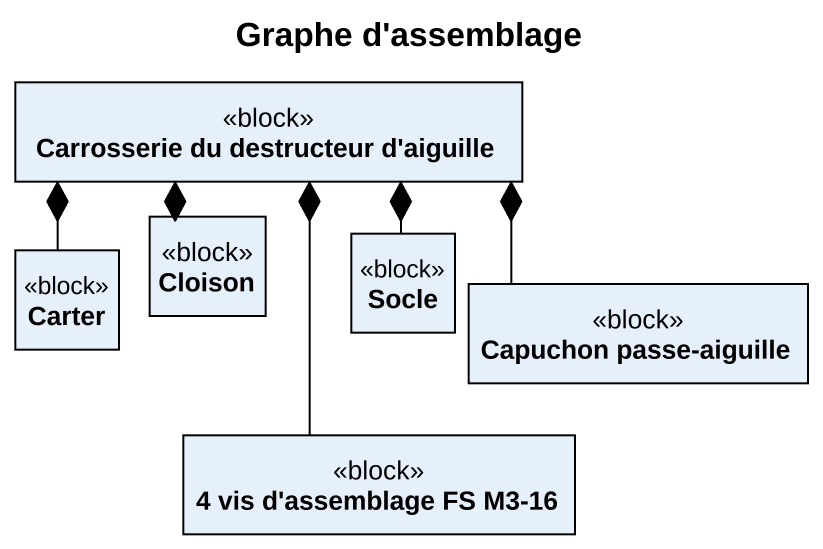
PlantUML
@startuml
title Graphe d'assemblage
hide circle
hide empty members
class "Carrosserie du destructeur d'aiguille" as Carrosserie_du_destructeur <<block>>
class Carter <<block>>
class Cloison <<block>>
class Socle <<block>>
class "Capuchon passe-aiguille" as Capuchon_passe_aiguille <<block>>
class "4 vis d'assemblage FS M3-16" as c4_vis_d_assemblage_FS_M3_16 <<block>>
Carrosserie_du_destructeur *-- Carter
Carrosserie_du_destructeur *-- Cloison
Carrosserie_du_destructeur *-- Socle
Carrosserie_du_destructeur *-right- Capuchon_passe_aiguille
Carrosserie_du_destructeur *-- c4_vis_d_assemblage_FS_M3_16
@enduml
